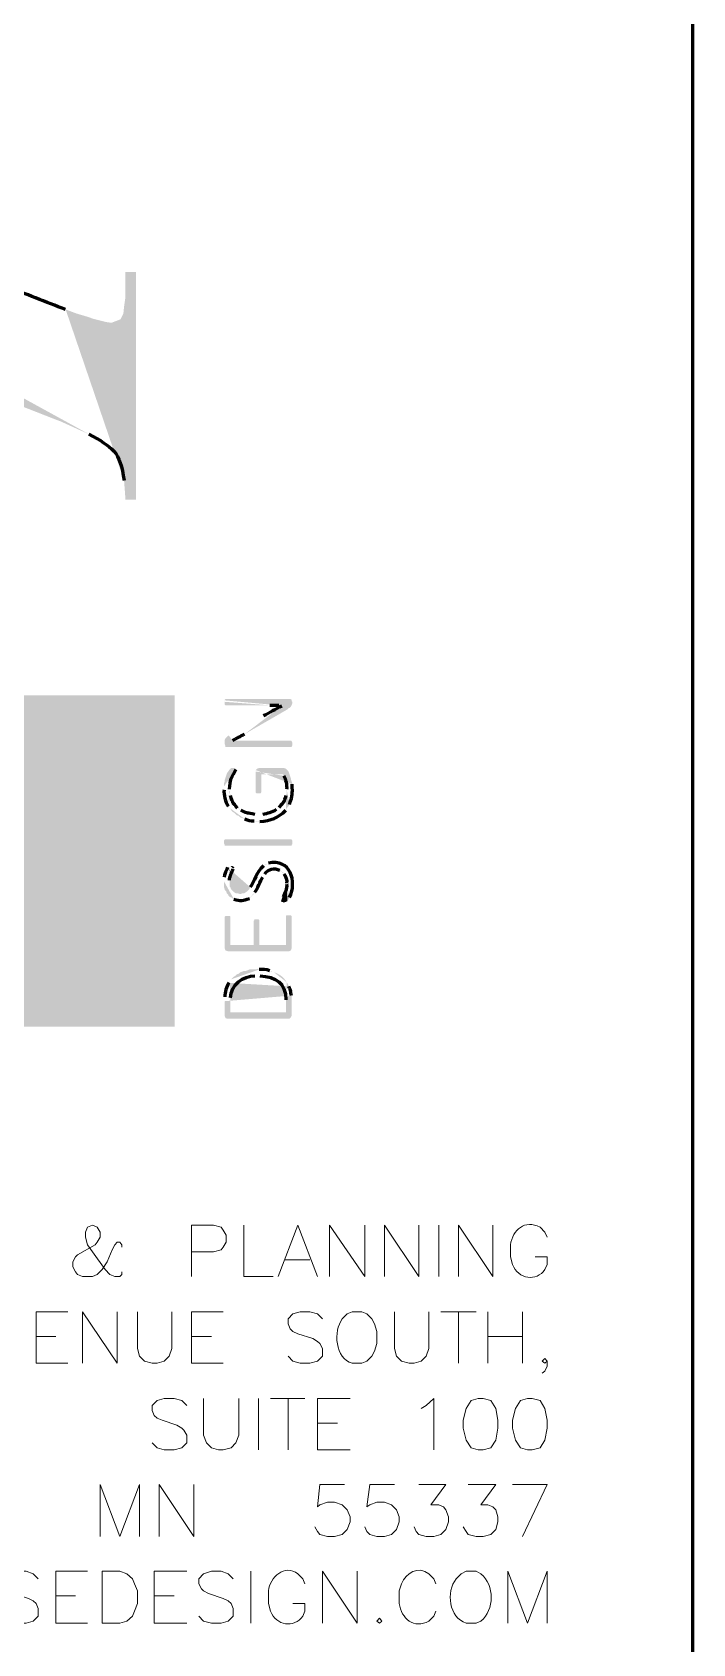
# Model space of a CAD drawing. Header units: inches. Extents: x 5 to 516, y -193 to 129.
# Drawn here: x 287.65 to 290.78, y -77.82 to -70.19 of the extents above; entities that cross this region are included whole.
import ezdxf

# ---------------------------------------------------------------- set-up
doc = ezdxf.new("R2010")
doc.units = ezdxf.units.IN
doc.header["$MEASUREMENT"] = 0
doc.layers.add('PDF3_Geometry', color=7, linetype='Continuous')
doc.layers.add('PDF3_Solid Fills', color=7, linetype='Continuous')

msp = doc.modelspace()

# ---------------------------------------------------------------- hatches: boundary and pattern name
at = {"layer": 'PDF3_Solid Fills', "true_color": 0x8d8d8d, "transparency": 33554559}
h = msp.add_hatch(color=252, dxfattribs=at)
h.paths.add_polyline_path([(286.0736224, -71.0809627), (286.0802886, -71.4442727), (286.0936211, -71.4176078), (286.1369517, -71.4076084), (286.146951, -71.4076084), (286.2036141, -71.4209409), (286.2402784, -71.4309403), (286.2969414, -71.450939), (287.760181, -72.0242356), (287.7868459, -72.0342349), (287.8601745, -72.0675661), (287.9201708, -72.0942311)], flags=0)
h.paths.add_polyline_path([(288.0868268, -72.314217), (288.0901597, -72.3575475), (288.0934929, -72.4042112), (288.1434896, -72.4042112), (288.1434896, -71.3276136), (288.0934929, -71.3276136), (288.0934929, -71.4442727), (288.0868268, -71.4909364), (288.0834935, -71.5242676), (288.070161, -71.5509326), (288.0268305, -71.5675982), (288.0034988, -71.564265), (287.9368363, -71.5475994), (287.9201708, -71.5409332), (287.8635077, -71.5242676), (287.8101777, -71.5042689)], flags=0)
h.paths.add_polyline_path([(287.5268625, -71.3976091), (287.4735327, -71.3742772), (287.4168696, -71.3542785), (287.3635396, -71.3342798), (287.3102098, -71.310948), (287.2102161, -71.2709505), (287.1802181, -71.2209537), (287.1335544, -71.2109544), (287.0768913, -71.1976219), (287.0135621, -71.1776232), (286.9468997, -71.1576245), (286.870238, -71.1309595)], flags=0)
h.paths.add_polyline_path([(286.5669241, -71.0176334), (286.5169273, -70.9976347), (286.4702636, -70.9809691), (286.4302662, -70.9609704), (286.4235999, -71.0043009), (286.3469382, -71.0009678), (286.3369388, -71.0009678), (286.2736096, -71.0043009), (286.2136134, -71.0143003), (286.1636166, -71.0309659), (286.1169529, -71.0509646)], flags=0)
at = {"layer": 'PDF3_Solid Fills', "true_color": 0x454545, "transparency": 33554559}
for points in [[(286.4769296, -73.3308185), (286.4869289, -73.3374847), (286.5302597, -73.3808139), (286.5435923, -73.3974788), (286.5569243, -73.42081), (288.3268107, -73.42081), (288.3268109, -73.3308185)], [(286.5569246, -73.4208124), (286.5669239, -73.4408111), (286.5735906, -73.4641422), (286.5802566, -73.4808068), (286.5835894, -73.5074711), (286.5835893, -73.534135), (288.3268108, -73.534135), (288.326811, -73.5074711), (288.3268115, -73.4641422), (288.3268111, -73.4208124)], [(286.5835893, -73.5341373), (286.576923, -73.5741347), (286.5702571, -73.6107974), (288.3268111, -73.6107974), (288.3268108, -73.5741347), (288.3268108, -73.5341373)], [(286.5702573, -73.6107993), (286.5569249, -73.6374642), (286.540259, -73.6707943), (288.3268111, -73.6707943), (288.3268114, -73.6374642), (288.3268114, -73.6107993)], [(286.5402588, -73.6707964), (286.5202601, -73.6974613), (286.4969282, -73.7207921), (286.4435986, -73.7541217), (288.3268111, -73.7541217), (288.3268109, -73.6974613), (288.3268109, -73.6707964)], [(286.4435989, -73.7541244), (286.4069346, -73.7641237), (286.3736032, -73.7674564), (286.3136068, -73.7674566), (286.2836088, -73.7607903), (286.1402846, -73.7607903), (286.1502844, -73.7674563), (286.1569506, -73.7774557), (286.1836153, -73.797454), (286.2202794, -73.8241181), (286.2669433, -73.850782), (288.3268111, -73.850782), (288.3268111, -73.8241181), (288.3268116, -73.7541244)], [(286.2669431, -73.8507843), (286.3336055, -73.8841155), (286.4202664, -73.9274447), (288.3268109, -73.9274447), (288.3268111, -73.8841155), (288.3268111, -73.8507843)], [(286.4202671, -73.9274463), (287.446868, -74.3774175), (287.4468677, -74.8873834), (284.6903781, -74.887383), (284.6903781, -74.8973824), (288.3268115, -74.8973824), (288.3268116, -74.3774175), (288.3268116, -73.9274463)]]:
    msp.add_hatch(color=250, dxfattribs=at).paths.add_polyline_path(points)
at = {"layer": 'PDF3_Solid Fills', "transparency": 33554559}
h = msp.add_hatch(color=256, dxfattribs=at)
h.paths.add_polyline_path([(288.5634623, -73.3608153), (288.5634623, -73.3741478), (288.5667954, -73.3774809), (288.776782, -73.3774809)], flags=0)
h.paths.add_polyline_path([(288.8201125, -73.3774809), (288.8401112, -73.3774809), (288.8534437, -73.4008127), (288.86011, -73.3974796), (288.8667762, -73.3908134), (288.8701093, -73.3908134), (288.8767756, -73.3841471), (288.8801087, -73.3774809), (288.8834418, -73.3674815), (288.8834418, -73.3608153), (288.8801087, -73.3574822), (288.8801087, -73.3508159), (288.8734424, -73.3474828), (288.5667954, -73.3474828), (288.5634623, -73.3508159), (288.5634623, -73.3541491)], flags=0)
h = msp.add_hatch(color=256, dxfattribs=at)
h.paths.add_polyline_path([(288.5834611, -73.5208053), (288.5967935, -73.5441372), (288.6001267, -73.5441372)], flags=0)
h.paths.add_polyline_path([(288.6567897, -73.5141391), (288.8534438, -73.400813), (288.8401113, -73.3774812), (288.833445, -73.3808143)], flags=0)
h.paths.add_polyline_path([(288.7467839, -73.427478), (288.7367846, -73.4341442)], flags=0)
for points in [[(288.5634623, -73.5508022), (288.5634623, -73.5608015), (288.5667954, -73.5708009), (288.5667954, -73.574134), (288.8801087, -73.574134), (288.8834418, -73.5674678), (288.8834418, -73.5541353), (288.8801087, -73.5474691), (288.8767756, -73.5441359), (288.6167922, -73.5441359), (288.6067929, -73.5474691), (288.5967935, -73.5474691), (288.5967935, -73.5441359), (288.583461, -73.5208041), (288.5801279, -73.5208041), (288.5667954, -73.5341366), (288.5634623, -73.5408028)], [(288.8767755, -74.0107743), (288.8801086, -74.0107743), (288.8801086, -74.0141074), (288.8834418, -74.0174406), (288.8834418, -74.0341062), (288.8801086, -74.0374393), (288.8801086, -74.0407724), (288.5634623, -74.0407724), (288.5634623, -74.0374393), (288.5601292, -74.030773), (288.5601292, -74.0174406), (288.5634623, -74.0141074), (288.5634623, -74.0107743)], [(288.5634623, -74.3807491), (288.5634623, -74.5274064), (288.5667954, -74.5374057), (288.5767948, -74.5407388), (288.8701093, -74.5407388), (288.8767756, -74.5374057), (288.8801087, -74.5274064), (288.8801087, -74.3740829), (288.8767756, -74.3707497), (288.8567768, -74.3707497), (288.8534437, -74.3740829), (288.8534437, -74.5107408), (288.7267852, -74.5107408), (288.7267852, -74.3940816), (288.7234521, -74.3907485), (288.7034533, -74.3907485), (288.7034533, -74.3940816), (288.7001202, -74.3974147), (288.7001202, -74.5107408), (288.5901273, -74.5107408), (288.5901273, -74.377416), (288.5867941, -74.3740829), (288.5667954, -74.3740829), (288.5634623, -74.377416)]]:
    msp.add_hatch(color=256, dxfattribs=at).paths.add_polyline_path(points)
h = msp.add_hatch(color=256, dxfattribs=at)
h.paths.add_polyline_path([(288.5601293, -73.7741223), (288.5601293, -73.7774554)], flags=0)
h.paths.add_polyline_path([(288.580128, -73.8541171), (288.5834612, -73.8607834), (288.5867943, -73.7741223)], flags=0)
h.paths.add_polyline_path([(288.6167924, -73.6807949), (288.6167924, -73.6774618), (288.6134592, -73.6774618), (288.6101261, -73.6741287), (288.5934605, -73.6741287), (288.5867943, -73.6807949), (288.580128, -73.6907943), (288.5767949, -73.6941274), (288.5734618, -73.7007936), (288.5701287, -73.710793), (288.5667956, -73.7207924), (288.5634624, -73.7307917), (288.5634624, -73.7407911), (288.5601293, -73.7441242), (288.5601293, -73.7607898)], flags=0)
h = msp.add_hatch(color=256, dxfattribs=at)
h.paths.add_polyline_path([(288.7101195, -73.6907943), (288.7101195, -73.7907879), (288.7134527, -73.794121), (288.7334514, -73.794121), (288.7367845, -73.7874548), (288.7367845, -73.7041268), (288.8401112, -73.7041268), (288.8434443, -73.710793)], flags=0)
h.paths.add_polyline_path([(288.8567768, -73.7741223), (288.8567768, -73.8641165), (288.863443, -73.8574503), (288.8701093, -73.8474509)], flags=0)
h.paths.add_polyline_path([(288.8834418, -73.7507904), (288.8834418, -73.7474573), (288.8801086, -73.737458), (288.8767755, -73.7274586), (288.8767755, -73.7241255), (288.8734424, -73.7141261), (288.8701093, -73.7041268), (288.8667762, -73.6941274), (288.863443, -73.6874612), (288.8601099, -73.684128), (288.8534437, -73.6774618), (288.8434443, -73.6741287), (288.7267851, -73.6741287), (288.7167858, -73.6774618), (288.7134527, -73.6807949), (288.7101195, -73.684128)], flags=0)
h = msp.add_hatch(color=256, dxfattribs=at)
h.paths.add_polyline_path([(288.5834611, -73.8607833), (288.5901273, -73.8674495), (288.5967935, -73.8774489), (288.6034598, -73.8841151), (288.6067929, -73.8841151), (288.6201254, -73.8974476), (288.6301247, -73.9007807), (288.636791, -73.9074469), (288.6467903, -73.91078), (288.6567897, -73.9141132)], flags=0)
h.paths.add_polyline_path([(288.7034534, -73.9241125), (288.7134527, -73.9274456), (288.7301183, -73.9274456)], flags=0)
h.paths.add_polyline_path([(288.8534438, -73.8741157), (288.8567769, -73.8641164), (288.8567769, -73.7741221), (288.8567769, -73.7941209), (288.8534438, -73.8041202)], flags=0)
h.paths.add_polyline_path([(288.8201126, -73.8607833), (288.8134463, -73.8641164), (288.8067801, -73.8707826)], flags=0)
h.paths.add_polyline_path([(288.7434508, -73.8941144), (288.7067865, -73.8941144)], flags=0)
h.paths.add_polyline_path([(288.6401241, -73.8741157), (288.6334579, -73.8674495), (288.6234585, -73.8641164)], flags=0)
h.paths.add_polyline_path([(288.5901273, -73.8041202), (288.5867942, -73.7941209), (288.5867942, -73.7741221)], flags=0)
h = msp.add_hatch(color=256, dxfattribs=at)
h.paths.add_polyline_path([(288.5601293, -74.2107601), (288.5601293, -74.2374251), (288.5634624, -74.2474245), (288.5634624, -74.2507576), (288.5701287, -74.2574238), (288.5734618, -74.2674232), (288.580128, -74.2740894), (288.580128, -74.2774225), (288.5867943, -74.2840888), (288.5967936, -74.2874219), (288.6034599, -74.2940881), (288.606793, -74.2940881)], flags=0)
h.paths.add_polyline_path([(288.6801216, -74.290755), (288.7001204, -74.2707563), (288.7067866, -74.2607569)], flags=0)
h.paths.add_polyline_path([(288.7434509, -74.1907614), (288.746784, -74.1840952), (288.7534503, -74.1740958)], flags=0)
h.paths.add_polyline_path([(288.8234458, -74.1574302), (288.8267789, -74.1574302), (288.8334451, -74.1640965), (288.8434445, -74.1707627), (288.8434445, -74.1740958)], flags=0)
h.paths.add_polyline_path([(288.856777, -74.2207595), (288.8601101, -74.3040875), (288.8667763, -74.2940881), (288.8701095, -74.2874219)], flags=0)
h.paths.add_polyline_path([(288.7701159, -74.124099), (288.7634496, -74.1274321), (288.7534503, -74.1307653), (288.746784, -74.1374315)], flags=0)
h.paths.add_polyline_path([(288.6834548, -74.2374251), (288.6801216, -74.2474245), (288.6767885, -74.2507576), (288.6701223, -74.2574238), (288.6601229, -74.2640901), (288.6534567, -74.2674232), (288.6467904, -74.2674232), (288.6367911, -74.2707563), (288.6267917, -74.2674232), (288.6167924, -74.2674232), (288.606793, -74.2607569), (288.6001268, -74.2540907), (288.5934605, -74.2474245), (288.5901274, -74.2374251), (288.5867943, -74.234092), (288.5867943, -74.2107601), (288.5834612, -74.1374315), (288.5834612, -74.1407646), (288.5767949, -74.1440977)], flags=0)
h.paths.add_polyline_path([(288.5601293, -74.1907614), (288.5601293, -74.2007608)], flags=0)
h = msp.add_hatch(color=256, dxfattribs=at)
h.paths.add_polyline_path([(288.5834611, -74.1374311), (288.5867942, -74.2107597), (288.5867942, -74.2040935)], flags=0)
h.paths.add_polyline_path([(288.6034598, -74.1507636), (288.610126, -74.1440973), (288.6067929, -74.1407642), (288.6034598, -74.1407642), (288.6001267, -74.1374311), (288.5901273, -74.1374311)], flags=0)
h = msp.add_hatch(color=256, dxfattribs=at)
h.paths.add_polyline_path([(288.8301121, -74.3040871), (288.8334452, -74.3074202), (288.8367783, -74.3074202), (288.8434445, -74.3107533), (288.8534439, -74.3074202), (288.8601101, -74.3040871), (288.856777, -74.2207591), (288.856777, -74.2240922)], flags=0)
h.paths.add_polyline_path([(288.8401114, -74.2840884), (288.8334452, -74.2940877)], flags=0)
h = msp.add_hatch(color=256, dxfattribs=at)
h.paths.add_polyline_path([(288.5867949, -74.6840642), (288.590128, -74.7807247), (288.590128, -74.760726)], flags=0)
h.paths.add_polyline_path([(288.7067872, -74.6573993), (288.730119, -74.6573993)], flags=0)
h.paths.add_polyline_path([(288.8534445, -74.7707253), (288.8534445, -74.8307215), (288.8567776, -74.6873973)], flags=0)
h.paths.add_polyline_path([(288.8567776, -74.6873973, 0.196731021), (288.7967814, -74.6407337)], flags=0)
h.paths.add_polyline_path([(288.7967814, -74.6407337), (288.7867821, -74.6374005), (288.7867821, -74.6340674), (288.7767827, -74.6340674)], flags=0)
h.paths.add_polyline_path([(288.7267859, -74.6274012), (288.7167866, -74.6240681), (288.7134534, -74.6274012), (288.6801222, -74.6274012), (288.673456, -74.6307343), (288.6634566, -74.6340674), (288.6534573, -74.6340674), (288.646791, -74.6374005), (288.6367917, -74.6407337), (288.6301254, -74.6473999), (288.6201261, -74.650733), (288.6134599, -74.6573993), (288.6034605, -74.6640655), (288.6001274, -74.6673986), (288.5934611, -74.6740649)], flags=0)
h = msp.add_hatch(color=256, dxfattribs=at)
h.paths.add_polyline_path([(288.5634623, -74.7773912), (288.5634623, -74.8473867), (288.5667954, -74.8540529), (288.5667954, -74.857386), (288.5767948, -74.8607191), (288.8701093, -74.8607191), (288.8767756, -74.8540529), (288.8801087, -74.8473867), (288.8801087, -74.7507262)], flags=0)
h.paths.add_polyline_path([(288.8667762, -74.7073956), (288.8634431, -74.6973963), (288.8567768, -74.6873969), (288.8534437, -74.8307211), (288.5901273, -74.8307211), (288.5901273, -74.7807243), (288.5867941, -74.6840638), (288.583461, -74.69073)], flags=0)
h.paths.add_polyline_path([(288.5634623, -74.7573924), (288.5634623, -74.7673918)], flags=0)

# ---------------------------------------------------------------- linework, layer by layer
at = {"layer": 'PDF3_Geometry', "lineweight": 60}
msp.add_lwpolyline([(290.7799874, -122.9609644), (290.7799874, -32.9700706), (155.7886422, -32.9700706), (155.7886422, -122.9609644)], dxfattribs=at)
at = {"layer": 'PDF3_Geometry', "lineweight": 15}
for points in [[(288.0768271, -75.94065), (288.0768271, -75.9306507), (288.0668278, -75.9173182), (288.0534953, -75.9173182), (288.043496, -75.9306507), (288.0301635, -75.9539825), (288.0068316, -76.0106456), (287.9834998, -76.0473099), (287.960168, -76.0706417), (287.9368361, -76.0806411), (287.8901724, -76.0806411), (287.8668406, -76.0706417), (287.8568413, -76.0573092), (287.8435088, -76.0339774), (287.8435088, -76.0106456), (287.8568413, -75.9873137), (287.8668406, -75.9773144), (287.9501686, -75.9306507), (287.960168, -75.9173182), (287.9735004, -75.8939864), (287.9735004, -75.8706545), (287.960168, -75.8473227), (287.9368361, -75.8373233), (287.9135043, -75.8473227), (287.9035049, -75.8706545), (287.9035049, -75.8939864), (287.9135043, -75.9306507), (287.9368361, -75.9639819), (287.9968323, -76.0473099), (288.0201641, -76.0706417), (288.043496, -76.0806411), (288.0668278, -76.0806411), (288.0768271, -76.0706417), (288.0768271, -76.0573092)], [(288.4068061, -76.0806422), (288.4068061, -75.8373244), (288.5101328, -75.8373244), (288.5467972, -75.8473238), (288.5567965, -75.8606563), (288.570129, -75.8839881), (288.570129, -75.9173193), (288.5567965, -75.9406511), (288.5467972, -75.9539836), (288.5101328, -75.963983), (288.4068061, -75.963983)], [(288.6534571, -75.8373241), (288.6534571, -76.0806419), (288.7934481, -76.0806419)], [(288.8167801, -76.0806422), (288.9101075, -75.8373244), (289.0034348, -76.0806422)], [(289.0600973, -76.0806422), (289.0600973, -75.8373244), (289.2267533, -76.0806422), (289.2267533, -75.8373244)], [(289.320081, -76.0806422), (289.320081, -75.8373244), (289.4834039, -76.0806422), (289.4834039, -75.8373244)], [(289.576731, -75.8373241), (289.576731, -76.0806419)], [(289.6700588, -76.0806422), (289.6700588, -75.8373244), (289.8333816, -76.0806422), (289.8333816, -75.8373244)], [(290.0900317, -75.8939849), (290.0800324, -75.870653), (290.0567005, -75.8473212)], [(289.9167095, -75.9306492), (289.9167095, -75.9873122), (289.9267089, -76.0239765)], [(288.8501108, -76.0006438), (288.96677, -76.0006438)], [(290.0800324, -76.0473084), (290.0900317, -76.0239765), (290.0900317, -75.9873122), (290.0333687, -75.9873122)], [(287.8201774, -76.4906127), (287.670187, -76.4906127), (287.670187, -76.247295), (287.8201774, -76.247295)], [(287.8901724, -76.4906127), (287.8901724, -76.247295), (288.0534953, -76.4906127), (288.0534953, -76.247295)], [(288.1501562, -76.2472981), (288.1501562, -76.4206204), (288.1601555, -76.4572847), (288.1834874, -76.4806165), (288.2201517, -76.4906159), (288.2434835, -76.4906159), (288.2768147, -76.4806165), (288.3001466, -76.4572847), (288.3134791, -76.4206204), (288.3134791, -76.2472981)], [(288.5567965, -76.4906127), (288.4068061, -76.4906127), (288.4068061, -76.247295), (288.5567965, -76.247295)], [(289.0267666, -76.280628), (289.0034347, -76.2572961), (288.9667704, -76.2472968), (288.9201068, -76.2472968), (288.8867756, -76.2572961), (288.8634437, -76.280628), (288.8634437, -76.3039598), (288.8734431, -76.3272916), (288.8867756, -76.3406241), (288.9101074, -76.3506235), (288.9801029, -76.3739553), (289.0034347, -76.3872878), (289.0134341, -76.3972872), (289.0267666, -76.420619), (289.0267666, -76.4572833), (289.0034347, -76.4806152), (288.9667704, -76.4906145), (288.9201068, -76.4906145), (288.8867756, -76.4806152), (288.8634437, -76.4572833)], [(289.166757, -76.4906159), (289.2134207, -76.4906159), (289.2367525, -76.4806165), (289.2600843, -76.4572847), (289.2734168, -76.4339528), (289.2834162, -76.3972885), (289.2834162, -76.3406255), (289.2734168, -76.3039612), (289.2600843, -76.2806293), (289.2367525, -76.2572975), (289.2134207, -76.2472981), (289.166757, -76.2472981), (289.1434252, -76.2572975), (289.1200933, -76.2806293)], [(289.3667445, -76.2472981), (289.3667445, -76.4206204), (289.3767439, -76.4572847), (289.4000757, -76.4806165), (289.43674, -76.4906159), (289.4600719, -76.4906159), (289.4934031, -76.4806165), (289.5167349, -76.4572847), (289.5300674, -76.4206204), (289.5300674, -76.2472981)], [(289.5867308, -76.2472981), (289.7533868, -76.2472981)], [(289.6700588, -76.2472981), (289.6700588, -76.4906159)], [(289.8100492, -76.2472981), (289.8100492, -76.4906159)], [(289.9733722, -76.2472981), (289.9733722, -76.4906159)], [(287.670187, -76.363956), (287.7635143, -76.363956)], [(288.4068061, -76.363956), (288.5001335, -76.363956)], [(289.8100492, -76.363956), (289.9733721, -76.363956)], [(290.0900317, -76.4806138), (290.0800324, -76.4906132), (290.0666999, -76.4806138), (290.0800324, -76.4672813), (290.0900317, -76.4806138), (290.0900317, -76.5039456), (290.0800324, -76.5272775), (290.0666999, -76.5372768)], [(288.3834744, -76.690602), (288.3601426, -76.6672701), (288.3234782, -76.6572708), (288.2768146, -76.6572708), (288.2434834, -76.6672701), (288.2201515, -76.690602), (288.2201515, -76.7139338), (288.2301509, -76.7372656), (288.2434834, -76.7505981), (288.2668152, -76.7605975), (288.3368107, -76.7839293), (288.3601426, -76.7972618), (288.3701419, -76.8072611), (288.3834744, -76.830593), (288.3834744, -76.8672573), (288.3601426, -76.8905891), (288.3234782, -76.9005885), (288.2768146, -76.9005885), (288.2434834, -76.8905891), (288.2201515, -76.8672573)], [(288.4634694, -76.6572687), (288.4634694, -76.8305909), (288.4768019, -76.8672553), (288.5001337, -76.8905871), (288.5334649, -76.9005865), (288.5567967, -76.9005865), (288.5934611, -76.8905871), (288.6167929, -76.8672553), (288.6301254, -76.8305909), (288.6301254, -76.6572687)], [(288.7234523, -76.6572687), (288.7234523, -76.9005865)], [(288.7801156, -76.6572687), (288.9434385, -76.6572687)], [(288.8634436, -76.6572687), (288.8634436, -76.9005865)], [(289.1567584, -76.9005867), (289.0034348, -76.9005867), (289.0034348, -76.657269), (289.1567584, -76.657269)], [(289.493403, -76.7039339), (289.5167348, -76.6906014), (289.5533991, -76.6572702), (289.5533991, -76.900588)], [(289.0034348, -76.7739299), (289.0967622, -76.7739299)], [(287.9735004, -77.3105607), (287.9735004, -77.0639099), (288.0668278, -77.3105607), (288.1601551, -77.0639099), (288.1601551, -77.3105607)], [(288.2534829, -77.3105607), (288.2534829, -77.0639099), (288.4168058, -77.3105607), (288.4168058, -77.0639099)], [(289.1300933, -77.0639097), (289.0134341, -77.0639097), (289.0034348, -77.1705696), (289.0134341, -77.1605702), (289.0500985, -77.1472377), (289.0834297, -77.1472377), (289.120094, -77.1605702), (289.1434258, -77.183902), (289.1567583, -77.2172332), (289.1567583, -77.2405651), (289.1434258, -77.2772294), (289.120094, -77.3005612), (289.0834297, -77.3105606), (289.0500985, -77.3105606), (289.0134341, -77.3005612), (289.0034348, -77.2872287), (288.9901023, -77.2638969)], [(289.3667445, -77.0639097), (289.2500853, -77.0639097), (289.2367528, -77.1705696), (289.2500853, -77.1605702), (289.2834165, -77.1472377), (289.3200808, -77.1472377), (289.353412, -77.1605702), (289.3767439, -77.183902), (289.3900764, -77.2172332), (289.3900764, -77.2405651), (289.3767439, -77.2772294), (289.353412, -77.3005612), (289.3200808, -77.3105606), (289.2834165, -77.3105606), (289.2500853, -77.3005612), (289.2367528, -77.2872287), (289.2267535, -77.2638969)], [(289.483404, -77.0639097), (289.6100626, -77.0639097), (289.5400671, -77.1605702), (289.5767314, -77.1605702), (289.6000632, -77.1705696), (289.6100626, -77.183902), (289.6233951, -77.2172332), (289.6233951, -77.2405651), (289.6100626, -77.2772294), (289.5867308, -77.3005612), (289.5533996, -77.3105606), (289.5167352, -77.3105606), (289.483404, -77.3005612), (289.4700716, -77.2872287), (289.4600722, -77.2638969)], [(289.7167222, -77.0639097), (289.8467139, -77.0639097), (289.7767184, -77.1605702), (289.8100496, -77.1605702), (289.8333814, -77.1705696), (289.8467139, -77.183902), (289.8567133, -77.2172332), (289.8567133, -77.2405651), (289.8467139, -77.2772294), (289.8233821, -77.3005612), (289.7867178, -77.3105606), (289.7533866, -77.3105606), (289.7167222, -77.3005612), (289.7067229, -77.2872287), (289.6933904, -77.2638969)], [(289.9733722, -77.3105607), (290.0900314, -77.0639099), (289.9267085, -77.0639099)], [(287.6801859, -77.5105499), (287.6568541, -77.4872181), (287.6235229, -77.4738856), (287.5735261, -77.4738856), (287.5401949, -77.4872181), (287.5168631, -77.5105499), (287.5168631, -77.5338818), (287.5268624, -77.5572136), (287.5401949, -77.567213), (287.5635268, -77.5805454), (287.6335223, -77.6038773), (287.6568541, -77.6138766), (287.6701866, -77.6272091), (287.6801859, -77.650541), (287.6801859, -77.6872053), (287.6568541, -77.7105371), (287.6235229, -77.7205365), (287.5735261, -77.7205365), (287.5401949, -77.7105371), (287.5168631, -77.6872053)], [(287.9135043, -77.7205347), (287.7635139, -77.7205347), (287.7635139, -77.4738839), (287.9135043, -77.4738839)], [(288.3834739, -77.7205347), (288.2301503, -77.7205347), (288.2301503, -77.4738839), (288.3834739, -77.4738839)], [(288.6034598, -77.5105499), (288.580128, -77.4872181), (288.5467968, -77.4738856), (288.5001331, -77.4738856), (288.4634688, -77.4872181), (288.440137, -77.5105499), (288.440137, -77.5338818), (288.4534694, -77.5572136), (288.4634688, -77.567213), (288.4868006, -77.5805454), (288.5567961, -77.6038773), (288.580128, -77.6138766), (288.5934605, -77.6272091), (288.6034598, -77.650541), (288.6034598, -77.6872053), (288.580128, -77.7105371), (288.5467968, -77.7205365), (288.5001331, -77.7205365), (288.4634688, -77.7105371), (288.440137, -77.6872053)], [(288.6867878, -77.4738837), (288.6867878, -77.7205346)], [(288.9434386, -77.5338808), (288.9334392, -77.510549), (288.9101074, -77.4872171)], [(289.0267666, -77.7205347), (289.0267666, -77.4738839), (289.1900894, -77.7205347), (289.1900894, -77.4738839)], [(289.4000753, -77.5338808), (289.390076, -77.567212), (289.390076, -77.6272082)], [(289.5633982, -77.5338808), (289.5533988, -77.510549), (289.530067, -77.4872171)], [(289.776718, -77.4872162), (289.7533861, -77.4738837), (289.7067224, -77.4738837), (289.6833906, -77.4872162), (289.6600588, -77.510548)], [(289.903377, -77.7205347), (289.903377, -77.4738839), (289.9967043, -77.7205347), (290.0900317, -77.4738839), (290.0900317, -77.7205347)], [(287.7635139, -77.5905415), (287.8568413, -77.5905415)], [(288.2301503, -77.5905415), (288.3234777, -77.5905415)], [(288.7701164, -77.567212), (288.7701164, -77.6272082), (288.7801157, -77.6638725)], [(288.9334392, -77.6872043), (288.9434386, -77.6638725), (288.9434386, -77.6272082), (288.8867756, -77.6272082)], [(289.530067, -77.7105362), (289.5533988, -77.6872043), (289.5633982, -77.6638725)], [(289.7067224, -77.7205346), (289.7533861, -77.7205346), (289.776718, -77.7105352)]]:
    msp.add_lwpolyline(points, dxfattribs=at)
for points in [[(289.7633857, -76.6572687), (289.7300545, -76.6672681), (289.7067227, -76.7039324), (289.6933902, -76.7605954), (289.6933902, -76.7972598), (289.7067227, -76.8539228), (289.7300545, -76.8905871), (289.7633857, -76.9005865), (289.7867176, -76.9005865), (289.8233819, -76.8905871), (289.8467137, -76.8539228), (289.8567131, -76.7972598), (289.8567131, -76.7605954), (289.8467137, -76.7039324), (289.8233819, -76.6672681), (289.7867176, -76.6572687)], [(289.9967039, -76.6572687), (289.9633727, -76.6672681), (289.9400409, -76.7039324), (289.9267084, -76.7605954), (289.9267084, -76.7972598), (289.9400409, -76.8539228), (289.9633727, -76.8905871), (289.9967039, -76.9005865), (290.0200358, -76.9005865), (290.0567001, -76.8905871), (290.0800319, -76.8539228), (290.0900313, -76.7972598), (290.0900313, -76.7605954), (290.0800319, -76.7039324), (290.0567001, -76.6672681), (290.0200358, -76.6572687)], [(287.9835002, -77.7205347), (287.9835002, -77.4738839), (288.0668282, -77.4738839), (288.1001594, -77.4872163), (288.1268244, -77.5105482), (288.1368237, -77.53388), (288.1501562, -77.5672112), (288.1501562, -77.6272074), (288.1368237, -77.6638717), (288.1268244, -77.6872035), (288.1001594, -77.7105353), (288.0668282, -77.7205347)], [(289.2967493, -77.6972038), (289.2834168, -77.7105363), (289.2967493, -77.7205357), (289.3067487, -77.7105363)]]:
    msp.add_lwpolyline(points, close=True, dxfattribs=at)
at = {"layer": 'PDF3_Geometry', "lineweight": 60}
for points in [[(287.8101777, -71.5042689), (287.7190725, -71.4713821), (287.6168568, -71.427496), (287.5268625, -71.3976091)], [(287.9201708, -72.0942311), (288.0300525, -72.1551161), (288.0697721, -72.1752259), (288.0868268, -72.314217)], [(288.833445, -73.3808143), (288.8038914, -73.3952023), (288.7766709, -73.4128678), (288.7467839, -73.427478)], [(288.776782, -73.3774809), (288.7912255, -73.3774809), (288.805669, -73.3774809), (288.8201125, -73.3774809)], [(288.6001267, -73.5441372), (288.6178477, -73.5347489), (288.6396241, -73.5225274), (288.6567897, -73.5141391)], [(288.5867943, -73.7741223), (288.5860166, -73.7292363), (288.5989046, -73.7157927), (288.6167924, -73.6807949)], [(288.8434443, -73.710793), (288.8516105, -73.7253476), (288.8587211, -73.7574567), (288.8567768, -73.7741223)], [(288.5601293, -73.7774554), (288.558685, -73.7996762), (288.5660178, -73.8362294), (288.580128, -73.8541171)], [(288.6234585, -73.8641164), (288.6009599, -73.8312851), (288.6048486, -73.8528949), (288.5901273, -73.8041202)], [(288.8534438, -73.8041202), (288.8405001, -73.8395068), (288.8488329, -73.8281742), (288.8201126, -73.8607833)], [(288.8701093, -73.8474509), (288.8866638, -73.7947876), (288.8834973, -73.8046759), (288.8834418, -73.7507904)], [(288.7067865, -73.8941144), (288.6631226, -73.8830041), (288.6813992, -73.8952255), (288.6401241, -73.8741157)], [(288.7301183, -73.9274456), (288.7845037, -73.9217793), (288.8129463, -73.9127244), (288.8534438, -73.8741157)], [(288.8067801, -73.8707826), (288.7857259, -73.886115), (288.7667826, -73.8890037), (288.7434508, -73.8941144)], [(288.6567897, -73.9141132), (288.6772884, -73.9234459), (288.6815659, -73.9251125), (288.7034534, -73.9241125)], [(288.8701095, -74.2874219), (288.9076626, -74.2113712), (288.8732759, -74.0999339), (288.7701159, -74.124099)], [(288.5767949, -74.1440977), (288.5745728, -74.1540971), (288.5596294, -74.1808732), (288.5601293, -74.1907614)], [(288.5867942, -74.2040935), (288.5845166, -74.1899833), (288.5997933, -74.1635961), (288.6034598, -74.1507636)], [(288.746784, -74.1374315), (288.7110085, -74.1675962), (288.7067866, -74.2085381), (288.6834548, -74.2374251)], [(288.7067866, -74.2607569), (288.7173415, -74.2508131), (288.7329516, -74.2054271), (288.7434509, -74.1907614)], [(288.7534503, -74.1740958), (288.7698937, -74.152375), (288.7989473, -74.1445422), (288.8234458, -74.1574302)], [(288.8434445, -74.1740958), (288.8538327, -74.1874839), (288.8588324, -74.2039272), (288.856777, -74.2207595)], [(288.856777, -74.2240922), (288.8606656, -74.2465352), (288.8468888, -74.2638119), (288.8401114, -74.2840884)], [(288.606793, -74.2940881), (288.6371244, -74.3060318), (288.6515679, -74.3018099), (288.6801216, -74.290755)], [(288.7767827, -74.6340674), (288.7587839, -74.6228459), (288.7466735, -74.6289566), (288.7267859, -74.6274012)], [(288.583461, -74.69073), (288.5696286, -74.7101177), (288.5647956, -74.7342828), (288.5634623, -74.7573924)], [(288.590128, -74.760726), (288.5931278, -74.7007854), (288.6491242, -74.6563993), (288.7067872, -74.6573993)], [(288.730119, -74.6573993), (288.8061142, -74.6622323), (288.8509446, -74.6897305), (288.8534445, -74.7707253)], [(288.8801087, -74.7507262), (288.8735535, -74.7313941), (288.8798865, -74.732394), (288.8667762, -74.7073956)]]:
    msp.add_open_spline(points, degree=3, dxfattribs=at)
at = {"layer": 'PDF3_Geometry', "lineweight": 15}
for points in [[(290.0567005, -75.8473212), (289.9858717, -75.8086015), (289.9260978, -75.8590982), (289.9167095, -75.9306492)], [(289.9267089, -76.0239765), (289.9536516, -76.0931943), (290.039035, -76.1050269), (290.0800324, -76.0473084)], [(289.1200933, -76.2806293), (289.0767628, -76.3370146), (289.0863177, -76.4695617), (289.166757, -76.4906159)], [(288.9101074, -77.4872171), (288.8470559, -77.4371648), (288.7786158, -77.5042716), (288.7701164, -77.567212)], [(289.530067, -77.4872171), (289.4794036, -77.4461642), (289.4219073, -77.4840507), (289.4000753, -77.5338808)], [(289.6600588, -77.510548), (289.6091731, -77.5727107), (289.6261721, -77.6933696), (289.7067224, -77.7205346)], [(289.776718, -77.7105352), (289.8415471, -77.6564831), (289.8421582, -77.5411016), (289.776718, -77.4872162)], [(288.7801157, -77.6638725), (288.8070584, -77.7330903), (288.8924419, -77.7449228), (288.9334392, -77.6872043)], [(289.390076, -77.6272082), (289.3994643, -77.6988147), (289.4592382, -77.7492559), (289.530067, -77.7105362)]]:
    msp.add_open_spline(points, degree=3, dxfattribs=at)

doc.saveas('drawing.dxf')
